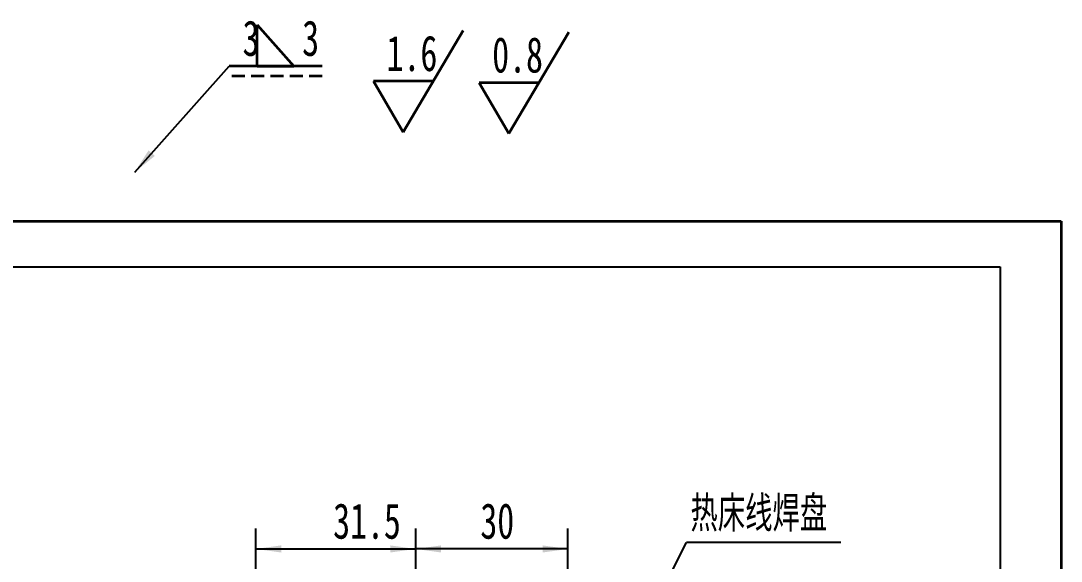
# Model space of a CAD drawing. Header units: millimetres. Extents: x 0 to 515, y -34 to 231.
# Drawn here: x 194.7 to 297.2, y 176.5 to 229.7 of the extents above; entities that cross this region are included whole.
import ezdxf

# ---------------------------------------------------------------- set-up
doc = ezdxf.new("R2010")
doc.units = ezdxf.units.MM
doc.linetypes.add('HIDDEN', pattern=[1.905, 1.27, -0.635])
doc.layers.add('FORMAT', color=7, linetype='Continuous', lineweight=35)
for name, color, linetype in [('文字层', 5, 'Continuous'), ('细实线层', 250, 'Continuous'), ('轮廓实线层', 7, 'Continuous')]:
    doc.layers.add(name, color=color, linetype=linetype)
doc.styles.add('SLDTEXTSTYLE0', font='TXT', dxfattribs={"width": 0.7, "bigfont": 'bigfont'})
doc.styles.add('SLDTEXTSTYLE1', font='TXT', dxfattribs={"width": 0.7})
doc.dimstyles.new('SLDDIMSTYLE0', dxfattribs={"dimtxt": 0.18, "dimasz": 2.5, "dimexe": 0, "dimexo": 0.0625, "dimgap": 0, "dimtad": 0, "dimtih": 1, "dimtoh": 1, "dimdec": 0, "dimrnd": 1e-09, "dimzin": 0, "dimdsep": 46, "dimtxsty": 'Standard', "dimsah": 1, "dimcen": 0.09, "dimadec": 0, "dimazin": 0, "dimtfac": 2.5, "dimtdec": 0, "dimtofl": 0, "dimtmove": 0, "dimatfit": 3, "dimfxl": 0, "dimfrac": 2, "dimtolj": 1, "dimtzin": 0, "dimarcsym": 0})
doc.dimstyles.new('SLDDIMSTYLE10', dxfattribs={"dimtxt": 0.18, "dimasz": 0.7, "dimexe": 0, "dimexo": 0.0625, "dimgap": 0, "dimtad": 0, "dimtih": 1, "dimtoh": 1, "dimdec": 0, "dimrnd": 1e-09, "dimzin": 0, "dimdsep": 46, "dimtxsty": 'Standard', "dimblk1": 'DOT', "dimblk2": 'DOT', "dimsah": 1, "dimcen": 0.09, "dimadec": 0, "dimazin": 0, "dimtfac": 0.7, "dimtdec": 0, "dimtofl": 0, "dimtmove": 0, "dimatfit": 3, "dimldrblk": 'DOT', "dimfxl": 0, "dimfrac": 2, "dimtolj": 1, "dimtzin": 0, "dimarcsym": 0})
doc.dimstyles.new('SLDDIMSTYLE4', dxfattribs={"dimtxt": 3.5, "dimasz": 2.5, "dimexe": 0, "dimexo": 0.0625, "dimgap": 0.875, "dimtad": 2, "dimlfac": 2, "dimrnd": 1e-09, "dimzin": 12, "dimdsep": 46, "dimtxsty": 'SLDTEXTSTYLE1', "dimsah": 1, "dimcen": 0.09, "dimadec": 0, "dimazin": 3, "dimtfac": 1, "dimtofl": 0, "dimtmove": 0, "dimatfit": 3, "dimfxl": 0, "dimfrac": 2, "dimtolj": 1, "dimtzin": 12, "dimarcsym": 0})

# ---------------------------------------------------------------- blocks, each defined once
blk = doc.blocks.new('SW_SFSYMBOL_0')
at = {"layer": 'FORMAT', "color": 0}
for p, q in [((1.65, -5), (7.55, 5)), ((1.65, -5), (-1.3, 0)), ((4.6, 0), (-1.3, 0))]:
    blk.add_line(p, q, dxfattribs=at)
at = {"layer": 'FORMAT', "color": 0, "insert": (0, 4.51), "char_height": 3.5, "attachment_point": 1, "style": 'SLDTEXTSTYLE1'}
blk.add_mtext('0.8', dxfattribs=at)
blk = doc.blocks.new('SW_SFSYMBOL_1')
at = {"layer": 'FORMAT', "color": 0}
for p, q in [((1.65, -5), (7.55, 5)), ((1.65, -5), (-1.3, 0)), ((4.6, 0), (-1.3, 0))]:
    blk.add_line(p, q, dxfattribs=at)
at = {"layer": 'FORMAT', "color": 0, "insert": (0, 4.51), "char_height": 3.5, "attachment_point": 1, "style": 'SLDTEXTSTYLE1'}
blk.add_mtext('1.6', dxfattribs=at)
blk = doc.blocks.new('SW_SYMBOL_WELD_FILL')
at = {"layer": 'FORMAT', "color": 0}
for p, q in [((100, 0), (100, 900)), ((100, 900), (900, 0)), ((100, 0), (900, 0))]:
    blk.add_line(p, q, dxfattribs=at)
blk = doc.blocks.new('SW_WELDSYMBOL_0')
at = {"layer": 'FORMAT', "color": 0}
blk.add_line((9.15, 0), (0, 0), dxfattribs=at)
at = {"layer": 'FORMAT', "color": 0, "linetype": 'HIDDEN'}
blk.add_line((9.15, -1), (0, -1), dxfattribs=at)
at = {"layer": 'FORMAT', "color": 0, "xscale": 0.004511737089201878, "yscale": 0.004511737089201878, "zscale": 0.004511737089201878}
blk.add_blockref('SW_SYMBOL_WELD_FILL', (2.31, 0), dxfattribs=at)
at = {"layer": 'FORMAT', "color": 0, "char_height": 3.5, "attachment_point": 1, "style": 'SLDTEXTSTYLE1'}
for insert in [(1.31, 4.51), (7.18, 4.51)]:
    blk.add_mtext('3', dxfattribs=dict(at, insert=insert))
blk = doc.blocks.new('_D_9')
at = {"layer": '细实线层'}
for p, q in [((217.86, 141.6), (217.86, 179.67)), ((233.61, 153.35), (233.61, 179.67)), ((217.86, 177.67), (233.61, 177.67))]:
    blk.add_line(p, q, dxfattribs=at)
for points in [[(217.86, 177.67), (220.36, 177.32), (220.36, 178.02)], [(233.61, 177.67), (231.11, 178.02), (231.11, 177.32)]]:
    blk.add_solid(points, dxfattribs=at)
at = {"layer": '细实线层', "insert": (225.48, 182.18), "char_height": 3.5, "attachment_point": 1, "style": 'SLDTEXTSTYLE1'}
blk.add_mtext('31.5', dxfattribs=at)
blk = doc.blocks.new('_D_10')
at = {"layer": '细实线层'}
for p, q in [((233.61, 153.35), (233.61, 179.67)), ((248.61, 153.35), (248.61, 179.67)), ((248.61, 177.67), (233.61, 177.67))]:
    blk.add_line(p, q, dxfattribs=at)
for points in [[(233.61, 177.67), (236.11, 177.32), (236.11, 178.02)], [(248.61, 177.67), (246.11, 178.02), (246.11, 177.32)]]:
    blk.add_solid(points, dxfattribs=at)
at = {"layer": '细实线层', "insert": (239.98, 182.18), "char_height": 3.5, "attachment_point": 1, "style": 'SLDTEXTSTYLE1'}
blk.add_mtext('30', dxfattribs=at)
blk = doc.blocks.new('SW_NOTE_0_19')
at = {"layer": '文字层', "color": 0}
blk.add_line((15.19, 0), (0, 0), dxfattribs=at)
at = {"layer": '文字层', "color": 0, "insert": (0.39, 4.59), "char_height": 3.5, "attachment_point": 1, "style": 'SLDTEXTSTYLE0'}
blk.add_mtext('热床线焊盘', dxfattribs=at)
blk = doc.blocks.new('_Dot')
at = {"color": 0, "linetype": 'ByBlock', "lineweight": -2}
blk.add_line((-0.5, 0), (-1, 0), dxfattribs=at)
at = {"color": 0, "linetype": 'ByBlock', "const_width": 0.5}
blk.add_lwpolyline([(-0.25, 0, 1), (0.25, 0, 1)], format="xyb", close=True, dxfattribs=at)

msp = doc.modelspace()

# ---------------------------------------------------------------- linework, layer by layer
at = {"layer": 'FORMAT'}
for p, q in [((0.1856, 209.9508), (297.1856, 209.9508)), ((297.1856, 209.9508), (297.1856, -0.0492))]:
    msp.add_line(p, q, dxfattribs=at)
at = {"layer": '轮廓实线层'}
for p, q in [((14.1856, 205.4508), (291.1856, 205.4508)), ((291.1856, 205.4508), (291.1856, 5.4508))]:
    msp.add_line(p, q, dxfattribs=at)

# ---------------------------------------------------------------- block references
at = {"layer": 'FORMAT'}
for name, p in [('SW_WELDSYMBOL_0', (215.25, 225.234)), ('SW_SFSYMBOL_1', (230.74, 223.7422)), ('SW_SFSYMBOL_0', (241.1454, 223.5927))]:
    msp.add_blockref(name, p, dxfattribs=at)
at = {"layer": '文字层'}
msp.add_blockref('SW_NOTE_0_19', (260.2798, 178.2982), dxfattribs=at)

# ---------------------------------------------------------------- dimensions: what is measured, and where the dimension line sits
at = {"layer": '细实线层'}
for p1, picture, middle in [((217.8556, 141.6022), '_D_9', (228.5474, 177.6716)), ((248.6056, 153.3522), '_D_10', (241.5154, 177.6716))]:
    dim = msp.add_linear_dim(base=(233.6056, 177.6716), p1=p1, p2=(233.6056, 153.3522), dimstyle='SLDDIMSTYLE4', dxfattribs=at)
    dim.commit()
    dim.dimension.update_dxf_attribs({"geometry": picture, "text_midpoint": middle, "dimtype": 160})

# ---------------------------------------------------------------- leaders
at = {"layer": 'FORMAT'}
msp.add_leader([(205.944, 214.7991), (215.25, 225.234)], dimstyle='SLDDIMSTYLE0', dxfattribs=at)
at = {"layer": '文字层'}
msp.add_leader([(246.4972, 151.2604), (260.2798, 178.2982)], dimstyle='SLDDIMSTYLE10', dxfattribs=at)

doc.saveas('drawing.dxf')
